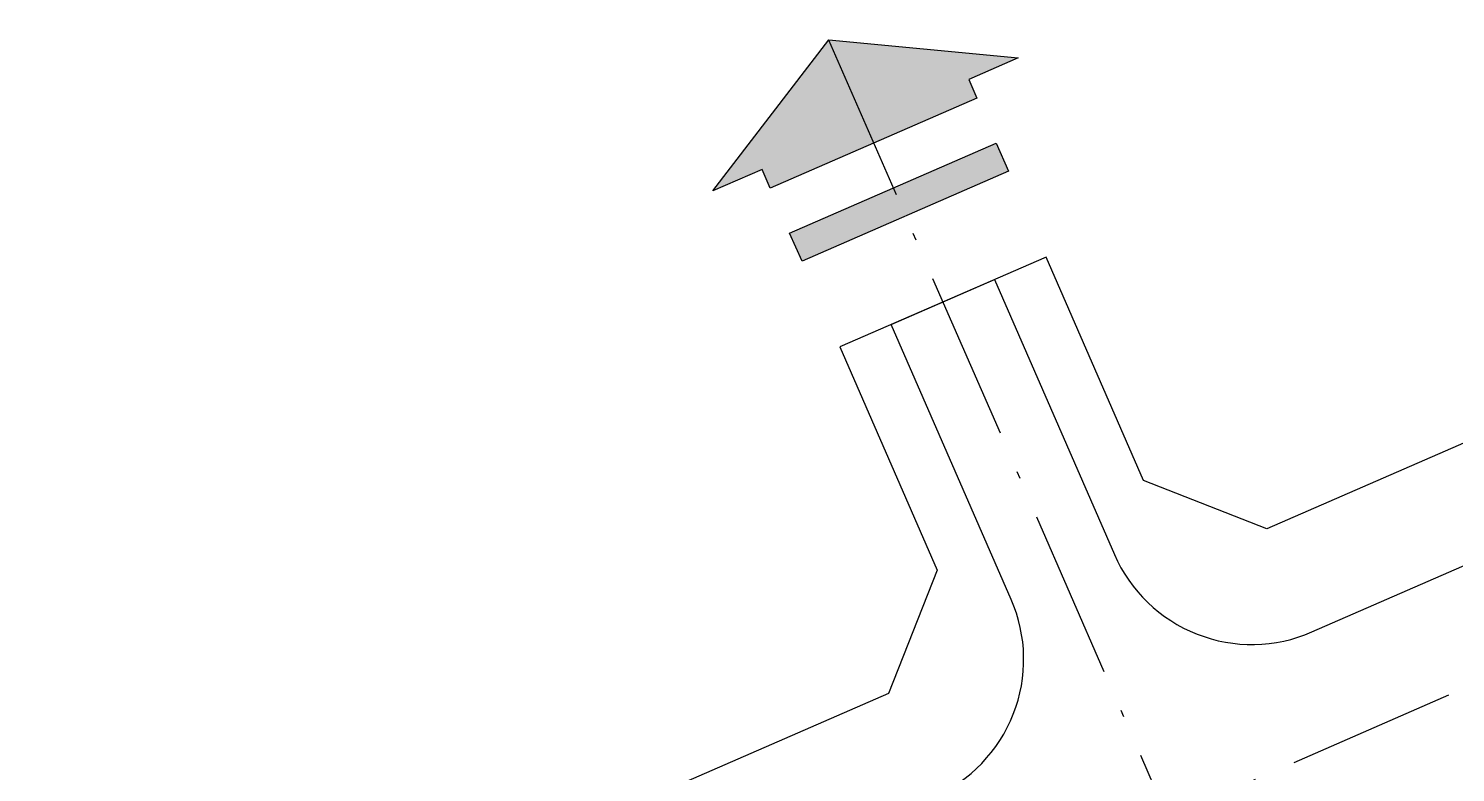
# Model space of a CAD drawing. Header units: millimetres. Extents: x 567980 to 569372, y 2065777 to 2066674.
# Drawn here: x 568760.8 to 568836.9, y 2066542.3 to 2066582 of the extents above; entities that cross this region are included whole.
import ezdxf

# ---------------------------------------------------------------- set-up
doc = ezdxf.new("R2010")
doc.units = ezdxf.units.MM
doc.linetypes.add('ACAD_ISO10W100', pattern=[18.5, 12, -3, 0.5, -3])
doc.layers.add('boDnv', color=54, linetype='Continuous', lineweight=25)
for name, color, linetype in [('hatchViaHe+LogDg', 129, 'Continuous'), ('LogDg', 7, 'Continuous'), ('TimDg', 222, 'Continuous'), ('ViaHeS', 32, 'Continuous')]:
    doc.layers.add(name, color=color, linetype=linetype)

# ---------------------------------------------------------------- blocks, each defined once
blk = doc.blocks.new('NEN')
at = {"layer": 'hatchViaHe+LogDg'}
for points in [[(102.47, 202.748), (99.845, 201.604), (106.032, 209.657), (116.118, 208.698), (113.493, 207.554), (113.929, 206.554), (102.906, 201.748)], [(115.614, 202.658), (104.613, 197.863), (103.937, 199.352), (114.96, 204.158)]]:
    blk.add_hatch(color=158, dxfattribs=at).paths.add_polyline_path(points)
at = {"layer": 'LogDg'}
blk.add_lwpolyline([(-90.91, 98.466, 0.429754), (-70.957, 89.772, 0.001079), (-63.934, 92.766, 0.001474), (-62.342, 93.454), (-47.534, 99.909, 0.386536), (-43.126, 109.726), (-48.301, 125.574), (-42.598, 127.436), (-38.076, 113.59, 0.442444), (-27.275, 108.739), (111.617, 169.28, 0.414214), (115.754, 179.811), (109.361, 194.478), (114.861, 196.875), (121.255, 182.208, 0.414214), (131.785, 178.071), (252.97, 230.894)], format="xyb", dxfattribs=at)
at = {"layer": 'LogDg', "ltscale": 0.75}
for points in [[(102.47, 202.748), (99.845, 201.604), (106.032, 209.657), (116.118, 208.698), (113.493, 207.554), (113.929, 206.554), (102.906, 201.748)], [(115.614, 202.658), (104.613, 197.863), (103.937, 199.352), (114.96, 204.158)]]:
    blk.add_lwpolyline(points, close=True, dxfattribs=at)
at = {"layer": 'TimDg', "linetype": 'ACAD_ISO10W100', "ltscale": 0.75}
blk.add_lwpolyline([(-618.456, -41.023), (-507.652, -29.604, 0.021218), (-465.681, -23.47), (-420.462, -14.888, 0.020567), (-380.415, -5.567), (-94.607, 73.475, 0.005041), (-61.569, 87.252, 0.001474), (-59.945, 87.954), (279.472, 235.9), (307.904, 250.872)], format="xyb", dxfattribs=at)
blk.add_lwpolyline([(106.017, 209.658), (124.099, 168.176)], dxfattribs=at)
blk.add_lwpolyline([(106.017, 209.658), (124.099, 168.176)], dxfattribs=at)
at = {"layer": 'ViaHeS', "elevation": 0}
blk.add_lwpolyline([(274.271, 246.724), (129.387, 183.571), (122.806, 186.157), (117.612, 198.074), (106.611, 193.279), (111.806, 181.362), (109.22, 174.781), (26.33, 138.65), (-29.869, 114.154), (-36.004, 116.909), (-39.746, 128.368), (-51.153, 124.642), (-47.055, 112.092), (-50.086, 105.341), (-75.921, 94.08), (-84.511, 97.937)], dxfattribs=at)

msp = doc.modelspace()

# ---------------------------------------------------------------- block references
at = {"layer": 'boDnv'}
msp.add_blockref('NEN', (568697.481, 2066371.697), dxfattribs=at)

doc.saveas('drawing.dxf')
